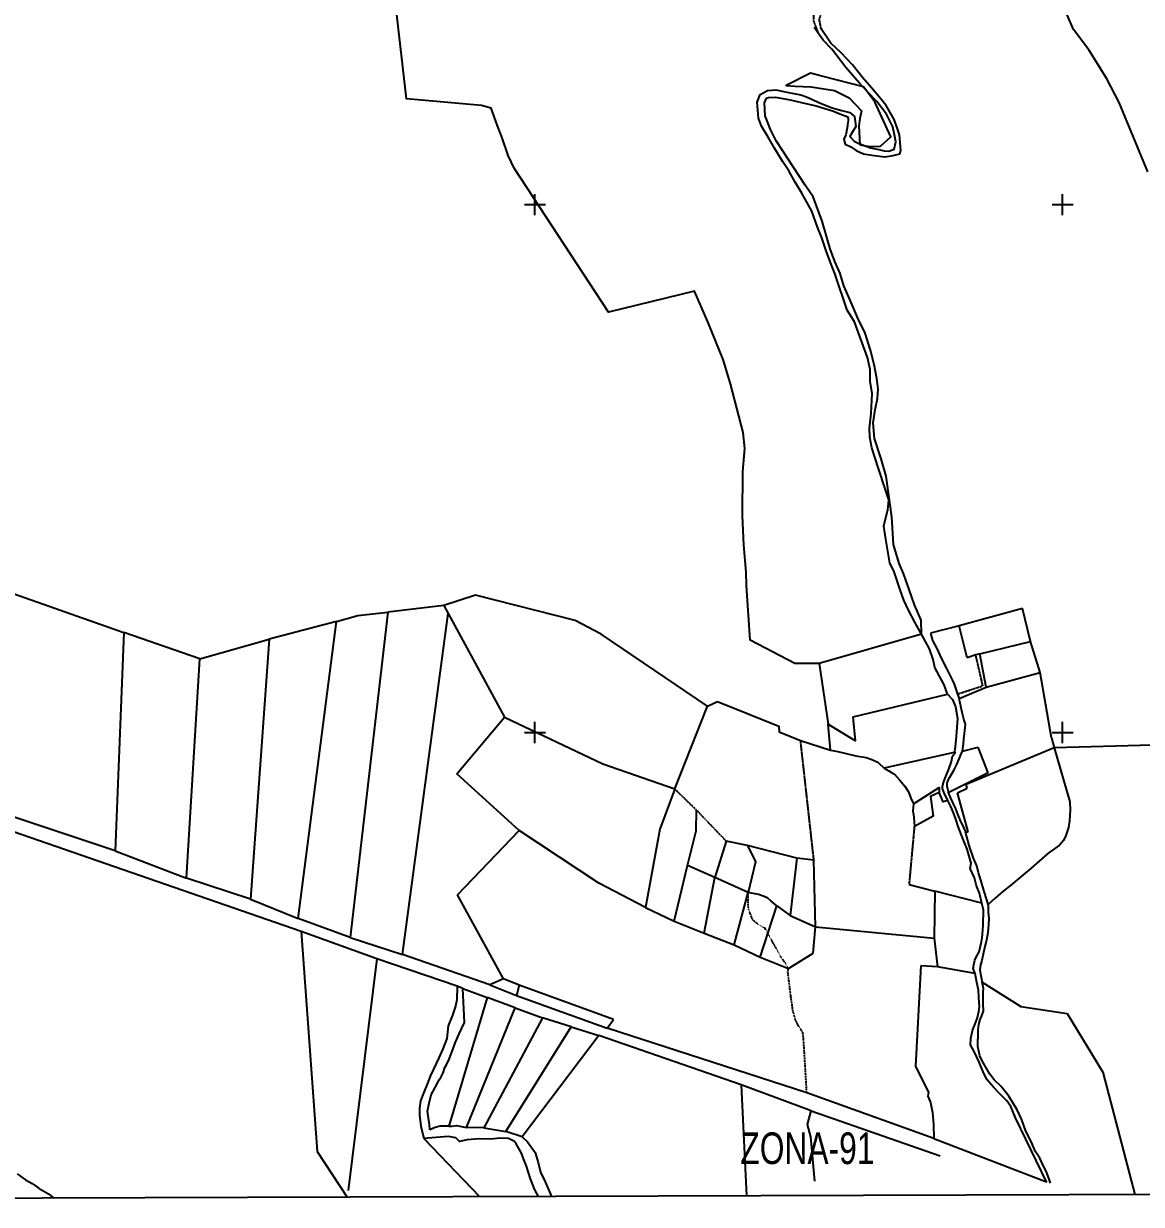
# Model space of a CAD drawing. Header units: millimetres. Extents: x 585668 to 596421, y 1344570 to 1349375.
# Drawn here: x 592514 to 594633, y 1344710 to 1346947 of the extents above; entities that cross this region are included whole.
import ezdxf
from ezdxf.enums import TextEntityAlignment as Align

# ---------------------------------------------------------------- set-up
doc = ezdxf.new("R2010")
doc.units = ezdxf.units.MM
doc.linetypes.add('DIVIDE', pattern=[1.25, 0.5, -0.25, 0, -0.25, 0, -0.25])
doc.linetypes.add('HIDDEN', pattern=[0.375, 0.25, -0.125])
for name, color, linetype in [('2', 7, 'Continuous'), ('3', 7, 'Continuous'), ('42', 7, 'Continuous'), ('43', 7, 'Continuous'), ('44', 7, 'Continuous'), ('CVL_CUADCON_TIT', 1, 'Continuous')]:
    doc.layers.add(name, color=color, linetype=linetype)
doc.styles.get("Standard").update_dxf_attribs({"font": 'TCCM____.TTF'})

# ---------------------------------------------------------------- blocks, each defined once
blk = doc.blocks.new('COORD')
at = {"layer": '42', "color": 2, "linetype": 'Continuous'}
for p, q in [((-2, 0), (2, 0)), ((0, -2), (0, 2))]:
    blk.add_line(p, q, dxfattribs=at)
blk = doc.blocks.new('COORD$')
at = {"layer": '42', "color": 2, "linetype": 'Continuous'}
blk.add_blockref('COORD', (0, 0), dxfattribs=at)

msp = doc.modelspace()

# ---------------------------------------------------------------- linework, layer by layer
at = {"layer": '2', "color": 1, "linetype": 'Continuous'}
for p, q in [((592416.058, 1345894.745), (592704.235, 1345793.346)), ((593370.729, 1345863.914), (593310.712, 1345844.687)), ((593310.712, 1345844.687), (593204.635, 1345832.051)), ((593310.712, 1345844.687), (593319.001, 1345829.538)), ((593204.635, 1345832.051), (593133.329, 1345215.169)), ((593232.756, 1345183.271), (593319.001, 1345829.538)), ((593319.001, 1345829.538), (593425.993, 1345632.847)), ((594407.664, 1345838.843), (594288.076, 1345806.238)), ((594423.058, 1345776.013), (594407.664, 1345838.843)), ((593107.758, 1345814.438), (592980.048, 1345780.979)), ((593034.616, 1345251.648), (593107.758, 1345814.438)), ((594288.076, 1345806.238), (594233.597, 1345791.901)), ((594302.686, 1345745.431), (594288.076, 1345806.238)), ((592704.235, 1345793.346), (592687.72, 1345379.818)), ((592848.821, 1345743.668), (592704.235, 1345793.346)), ((592848.821, 1345743.668), (592980.048, 1345780.979)), ((592980.048, 1345780.979), (592944.29, 1345287.969)), ((594216.335, 1345790.435), (594022.29, 1345734.374)), ((594327.001, 1345752.821), (594423.058, 1345776.013)), ((594441.457, 1345717.282), (594423.058, 1345776.013)), ((594339.097, 1345689.445), (594327.001, 1345752.821)), ((592823.181, 1345328.005), (592848.821, 1345743.668)), ((594022.29, 1345734.374), (594039.495, 1345619.738)), ((594339.097, 1345689.445), (594441.457, 1345717.282)), ((594462.568, 1345593.545), (594441.457, 1345717.282)), ((594287.736, 1345668.538), (594339.097, 1345689.445)), ((593810.713, 1345653.98), (593829.426, 1345662.576)), ((594086.868, 1345633.232), (594265.548, 1345676.416)), ((594284.348, 1345676.63), (594287.736, 1345668.538)), ((593748.577, 1345497.033), (593810.713, 1345653.98)), ((593335.642, 1345525.628), (593425.993, 1345632.847)), ((594039.495, 1345619.738), (594091.408, 1345587.809)), ((594043.82, 1345570.502), (594039.495, 1345619.738)), ((594091.408, 1345587.809), (594086.868, 1345633.232)), ((593987.226, 1345588.405), (594043.82, 1345570.502)), ((594294.119, 1345568.261), (594323.841, 1345575.769)), ((594342.566, 1345527.654), (594323.841, 1345575.769)), ((594280.921, 1345566.841), (594145.56, 1345536.089)), ((594342.566, 1345527.654), (594266.739, 1345489.448)), ((593453.9, 1345417.982), (593335.642, 1345525.628)), ((594302.981, 1345498.243), (594301.383, 1345505.339)), ((594284.523, 1345489.65), (594302.981, 1345498.243)), ((594304.606, 1345415.695), (594284.523, 1345489.65)), ((593040.722, 1345226.566), (592346.842, 1345466.9)), ((592687.72, 1345379.818), (592395.012, 1345477.101)), ((593789.043, 1345417.721), (593790.161, 1345456.603)), ((593337.019, 1345296.49), (593453.9, 1345417.982)), ((593772.962, 1345351.739), (593789.043, 1345417.721)), ((594300.035, 1345415.389), (594304.606, 1345415.695)), ((593846.421, 1345397.794), (593824.526, 1345328.951)), ((593886.398, 1345389.609), (593846.421, 1345397.794)), ((592687.72, 1345379.818), (592823.181, 1345328.005)), ((593979.899, 1345365.519), (593886.398, 1345389.609)), ((593747.385, 1345246.272), (593772.962, 1345351.739)), ((593824.526, 1345328.951), (593772.962, 1345351.739)), ((593979.899, 1345365.519), (593967.567, 1345256.9)), ((594012.458, 1345362.078), (593979.899, 1345365.519)), ((594015.809, 1345235.853), (594012.458, 1345362.078)), ((592944.29, 1345287.969), (592823.181, 1345328.005)), ((593804.538, 1345223.548), (593824.526, 1345328.951)), ((593887.583, 1345300.451), (593824.526, 1345328.951)), ((594192.832, 1345316.109), (594241.497, 1345303.197)), ((594241.497, 1345303.197), (594240.647, 1345214.27)), ((594330.663, 1345280.582), (594241.497, 1345303.197)), ((592944.29, 1345287.969), (593034.616, 1345251.648)), ((593423.799, 1345137.423), (593337.019, 1345296.49)), ((593861.431, 1345201.329), (593887.583, 1345300.451)), ((593693.244, 1345272.587), (593747.385, 1345246.272)), ((593910.459, 1345178.004), (593941.962, 1345275.663)), ((593941.962, 1345275.663), (593967.567, 1345256.9)), ((593133.329, 1345215.169), (593034.616, 1345251.648)), ((593747.385, 1345246.272), (593804.538, 1345223.548)), ((593967.567, 1345256.9), (594015.809, 1345235.853)), ((594011.248, 1345186.007), (594015.809, 1345235.853)), ((594015.809, 1345235.853), (594240.647, 1345214.27)), ((593183.805, 1345174.839), (593040.722, 1345226.566)), ((593133.329, 1345215.169), (593232.756, 1345183.271)), ((593804.538, 1345223.548), (593861.431, 1345201.329)), ((594240.647, 1345214.27), (594247.061, 1345159.721)), ((593861.431, 1345201.329), (593910.459, 1345178.004)), ((593183.805, 1345174.839), (593129.695, 1344735.988)), ((593336.031, 1345123.47), (593183.805, 1345174.839)), ((593398.257, 1345125.955), (593232.756, 1345183.271)), ((593910.459, 1345178.004), (593964.042, 1345156.51)), ((593964.042, 1345156.51), (594011.248, 1345186.007)), ((594215.023, 1345161.898), (594205.078, 1344970.739)), ((594247.061, 1345159.721), (594215.023, 1345161.898)), ((594318.083, 1345147.063), (594247.061, 1345159.721)), ((593347.003, 1345119.022), (593336.031, 1345123.47)), ((593423.799, 1345137.423), (593398.257, 1345125.955)), ((593398.257, 1345125.955), (593449.031, 1345105.699)), ((593453.657, 1345125.059), (593423.799, 1345137.423)), ((593453.657, 1345125.059), (593449.031, 1345105.699)), ((593632.448, 1345060.273), (593453.657, 1345125.059)), ((593393.425, 1345102.019), (593320.255, 1344858.062)), ((593347.003, 1345119.022), (593393.425, 1345102.019)), ((593446.229, 1345082.04), (593393.425, 1345102.019)), ((593449.031, 1345105.699), (593620.423, 1345043.877)), ((593354.077, 1344855.398), (593446.229, 1345082.04)), ((593446.229, 1345082.04), (593498.005, 1345063.32)), ((593498.005, 1345063.32), (593386.861, 1344854.753)), ((593552.556, 1345046.409), (593498.005, 1345063.32)), ((593620.423, 1345043.877), (593632.448, 1345060.273)), ((593428.351, 1344847.603), (593552.556, 1345046.409)), ((593552.556, 1345046.409), (593605.069, 1345029.984)), ((593999.024, 1344921.148), (593620.423, 1345043.877)), ((593605.069, 1345029.984), (593459.45, 1344838.048)), ((593874.615, 1344936.503), (593605.069, 1345029.984)), ((594205.078, 1344970.739), (594229.72, 1344922.495)), ((593874.615, 1344936.503), (593884.679, 1344726.078)), ((594007.001, 1344887.195), (593874.615, 1344936.503)), ((594239.784, 1344834.708), (593999.024, 1344921.148)), ((594007.001, 1344887.195), (594251.559, 1344802.069)), ((593386.861, 1344854.753), (593354.077, 1344855.398)), ((593273.24, 1344834.664), (593378.569, 1344724.442)), ((593386.861, 1344854.753), (593428.351, 1344847.603)), ((593459.45, 1344838.048), (593428.351, 1344847.603))]:
    msp.add_line(p, q, dxfattribs=at)
at = {"layer": '2', "color": 1, "linetype": 'DIVIDE'}
for q in [(593748.577, 1345497.033), (593846.421, 1345397.794)]:
    msp.add_line((593790.161, 1345456.603), q, dxfattribs=at)
at = {"layer": '2', "color": 1, "linetype": 'Continuous'}
for points in [[(594022.29, 1345734.374), (593976.041, 1345734.865), (593891.733, 1345778.876), (593884.807, 1345882.45), (593883.782, 1345907.589), (593879.681, 1345959.623), (593877.33, 1346014.471), (593877.468, 1346098.564), (593881.844, 1346141.802), (593878.22, 1346172.501), (593854.648, 1346264.2), (593840.192, 1346310.273), (593811.238, 1346382.095), (593785.987, 1346439.986), (593623.024, 1346400.283), (593444.346, 1346673.138), (593432.916, 1346697.143), (593421.384, 1346730.801), (593413.018, 1346753.317), (593400.979, 1346786.969), (593382.377, 1346792.093), (593240.213, 1346804.453), (593217.3, 1347003.368)], [(594645.486, 1346666.19), (594591.011, 1346797.424), (594567.676, 1346842.127), (594533.816, 1346897.125), (594504.699, 1346935.919), (594492.215, 1346963.469)], [(594216.335, 1345790.435), (594203.652, 1345812.647), (594191.981, 1345835.379), (594182.89, 1345854.33), (594176.078, 1345874.069), (594164.011, 1345910.261), (594156.49, 1345924.911), (594148.65, 1345970.043), (594145.09, 1345994.645), (594147.029, 1346003.559), (594152.639, 1346025.979), (594154.478, 1346044.546), (594147.928, 1346063.525), (594135.054, 1346104.027), (594122.448, 1346143.262), (594118.174, 1346163.283), (594117.742, 1346180.3), (594120.753, 1346208.28), (594122.895, 1346246.412), (594118.846, 1346269.23), (594119.377, 1346291.339), (594114.057, 1346314.143), (594089.716, 1346382.206), (594075.515, 1346403.893), (594052.177, 1346473.239), (594045.912, 1346489.173), (594035.969, 1346516.751), (594027.327, 1346541.296), (594018.985, 1346561.526), (594008.764, 1346591.388), (593989.603, 1346625.721), (593976.937, 1346646.409), (593964.771, 1346667.866), (593953.663, 1346685.269), (593937.898, 1346710.749), (593925.988, 1346731.955), (593913.319, 1346752.897), (593907.576, 1346767.567), (593904.968, 1346798.277), (593910.409, 1346812.566), (593924.303, 1346820.345), (593940.554, 1346821.292), (593964.234, 1346816.479), (593987.401, 1346812.169), (593998.366, 1346808.483), (594026.447, 1346795.845), (594046.859, 1346787.693), (594065.461, 1346782.569), (594080.493, 1346778.675), (594089.216, 1346770.644), (594091.699, 1346751.873), (594085.212, 1346740.367), (594080.462, 1346732.945), (594088.682, 1346724.401), (594096.092, 1346720.42), (594119.564, 1346711.287), (594135.858, 1346708.169), (594145.539, 1346705.738), (594154.687, 1346705.588), (594164.812, 1346709.26), (594167.715, 1346723.265), (594165.55, 1346735.943), (594161.831, 1346751.398), (594150.147, 1346775.4), (594131.857, 1346799.328), (594114.903, 1346816.919), (594098.201, 1346834.767), (594072.996, 1346863.951), (594046.464, 1346898.455), (594030.022, 1346915.797), (594013.002, 1346939.739)], [(594216.335, 1345790.435), (594216.059, 1345816.853), (594203.305, 1345845.924), (594193.348, 1345874.773), (594182.613, 1345905.137), (594174.03, 1345924.093), (594163.235, 1345960.3), (594160.404, 1346012.348), (594149.433, 1346089.709), (594139.688, 1346122.625), (594127.344, 1346161.101), (594125.001, 1346190.798), (594128.554, 1346215.482), (594133.164, 1346236.366), (594134.246, 1346254.416), (594132.001, 1346274.715), (594126.9, 1346300.824), (594120.008, 1346328.183), (594109.509, 1346360.328), (594095.744, 1346388.88), (594081.41, 1346423.268), (594069.186, 1346450.313), (594062.085, 1346473.351), (594052.443, 1346496.36), (594043.553, 1346520.394), (594036.188, 1346544.445), (594028.269, 1346572.809), (594011.018, 1346618.851), (593996.052, 1346640.783), (593941.054, 1346724.758), (593929.904, 1346746.226), (593920.234, 1346772.029), (593918.96, 1346796.658), (593922.678, 1346805.592), (593926.476, 1346806.905), (593939.425, 1346807.814), (593967.178, 1346802.286), (593988.826, 1346797.45), (594016.584, 1346791.414), (594049.725, 1346780.866), (594065.033, 1346774.943), (594075.743, 1346771.253), (594077.556, 1346767.971), (594077.355, 1346762.888), (594076.418, 1346755.256), (594075.714, 1346749.659), (594073.058, 1346736.418), (594069.078, 1346728.243), (594071.722, 1346718.365), (594082.191, 1346713.403), (594092.428, 1346706.406), (594106.213, 1346700.211), (594122.502, 1346697.601), (594146.923, 1346694.83), (594162.91, 1346696.789), (594175.324, 1346700.233), (594177.547, 1346706.355), (594174.693, 1346736.301), (594170.491, 1346749.464), (594164.483, 1346765.147), (594149.469, 1346791.652), (594135.823, 1346808.772), (594121.932, 1346825.128), (594104.446, 1346845), (594085.397, 1346868.664), (594064.071, 1346891.287), (594044.313, 1346909.862), (594024.951, 1346939.113)], [(593810.713, 1345653.98), (593609.322, 1345790.406), (593559.759, 1345816.265), (593370.729, 1345863.914)], [(593107.758, 1345814.438), (593148.293, 1345825.822), (593204.635, 1345832.051)], [(594265.548, 1345676.416), (594259.519, 1345694.131), (594250.706, 1345710.799), (594241.898, 1345726.958), (594238.69, 1345742.165), (594231.362, 1345762.66), (594216.335, 1345790.435)], [(594233.597, 1345791.901), (594237.046, 1345777.967), (594245.586, 1345763.075), (594254.428, 1345743.614), (594263.511, 1345725.425), (594269.728, 1345714.063), (594274.41, 1345703.7), (594278.052, 1345695.612), (594284.348, 1345676.63)], [(594327.001, 1345752.821), (594319.141, 1345751.207), (594302.686, 1345745.431)], [(593829.426, 1345662.576), (593946.283, 1345616.14), (593946.397, 1345605.217), (593987.226, 1345588.405)], [(594265.548, 1345676.416), (594275.308, 1345666.365), (594281.041, 1345652.711), (594284.834, 1345630.144), (594281.876, 1345597.084), (594280.307, 1345576.996), (594278.167, 1345562.872)], [(594294.119, 1345568.261), (594296.26, 1345582.258), (594296.664, 1345592.17), (594298.794, 1345607.184), (594299.683, 1345619.388), (594296.531, 1345629.26), (594293.606, 1345641.676), (594287.736, 1345668.538)], [(593425.993, 1345632.847), (593612.399, 1345544.52), (593748.577, 1345497.033)], [(595109.543, 1345635.438), (594654.294, 1345579.715), (594467.846, 1345574.805)], [(594462.568, 1345593.545), (594467.846, 1345574.805), (594301.383, 1345505.339)], [(594467.846, 1345574.805), (594497.37, 1345472.758), (594498.047, 1345456.506), (594496.733, 1345436.421), (594495.338, 1345423.957), (594490.165, 1345408.401), (594485.431, 1345399.456), (594477.902, 1345390.478), (594455.71, 1345374.475), (594424.491, 1345346.938), (594385.954, 1345314.49), (594371.079, 1345303.397), (594355.971, 1345290.269), (594342.887, 1345277.926)], [(594043.82, 1345570.502), (594057.823, 1345567.866), (594070.811, 1345564.965), (594091.702, 1345559.613), (594111.551, 1345556.789), (594122.52, 1345552.595), (594133.754, 1345547.387), (594146.582, 1345535.592)], [(594266.128, 1345474.961), (594262.486, 1345483.049), (594259.895, 1345487.847), (594256.492, 1345497.462), (594255.944, 1345501.266), (594258.889, 1345511.208), (594264.097, 1345523.461), (594268.299, 1345534.687), (594273.234, 1345548.716), (594275.414, 1345558.903), (594280.921, 1345566.841)], [(594266.739, 1345489.448), (594267.734, 1345491.492), (594266.154, 1345496.809), (594264.83, 1345501.875), (594265.275, 1345507.978), (594267.746, 1345514.611), (594270.236, 1345519.466), (594274.478, 1345526.882), (594278.48, 1345533.024), (594281.716, 1345539.412), (594283.198, 1345543.494), (594285.675, 1345549.619), (594288.408, 1345555.494), (594290.39, 1345560.343), (594294.119, 1345568.261)], [(594145.56, 1345536.089), (594154.503, 1345531.363), (594159.618, 1345528.119), (594165.496, 1345524.883), (594175.008, 1345514.321), (594184.792, 1345501.983), (594191.511, 1345491.135), (594196.207, 1345479.502), (594201.145, 1345468.888)], [(593748.577, 1345497.033), (593720.659, 1345421.009), (593705.521, 1345337.763), (593693.244, 1345272.587)], [(594201.145, 1345468.888), (594250.119, 1345499.422), (594249.963, 1345490.02)], [(594266.128, 1345474.961), (594257.77, 1345472.325), (594249.963, 1345490.02), (594233.27, 1345482.717), (594238.489, 1345445.177), (594202.864, 1345425.973)], [(594266.739, 1345489.448), (594268.544, 1345486.928), (594271.164, 1345479.337), (594275.057, 1345471.505), (594280.776, 1345459.122), (594284.439, 1345449.001), (594289.121, 1345438.638), (594295.883, 1345423.726), (594300.035, 1345415.389)], [(594201.145, 1345468.888), (594200.269, 1345455.414), (594201.662, 1345443.743), (594202.864, 1345425.973)], [(594330.663, 1345280.582), (594326.654, 1345299.59), (594320.667, 1345313.241), (594316.697, 1345328.439), (594308.89, 1345346.134), (594310.813, 1345356.572), (594303.172, 1345382.653), (594297.434, 1345396.814), (594292.223, 1345409.204), (594285.699, 1345425.643), (594281.74, 1345439.825), (594277.296, 1345451.715), (594271.839, 1345463.339), (594266.128, 1345474.961)], [(593693.244, 1345272.587), (593604.598, 1345318.326), (593453.9, 1345417.982)], [(594342.887, 1345277.926), (594340.257, 1345286.534), (594335.008, 1345302.48), (594329.72, 1345322.236), (594324.475, 1345337.927), (594321.285, 1345351.356), (594315.293, 1345365.515), (594306.909, 1345389.808), (594300.035, 1345415.389)], [(593886.398, 1345389.609), (593901.457, 1345358.786), (593887.583, 1345300.451)], [(593941.962, 1345275.663), (593930.683, 1345285.189), (593925.046, 1345289.698), (593918.404, 1345293.179), (593907.696, 1345296.615), (593887.583, 1345300.451)], [(594318.083, 1345147.063), (594314.172, 1345156.672), (594315.37, 1345163.545), (594317.313, 1345172.205), (594320.046, 1345178.079), (594325.532, 1345188.049), (594327.731, 1345196.458), (594329.903, 1345207.407), (594331.343, 1345215.553), (594332.052, 1345220.642), (594332.967, 1345230.306), (594333.136, 1345238.438), (594333.53, 1345249.366), (594333.967, 1345256.231), (594333.847, 1345267.662), (594330.663, 1345280.582)], [(594342.887, 1345277.926), (594342.777, 1345264.206), (594343.931, 1345251.009), (594343.283, 1345240.077), (594341.923, 1345224.311), (594339.782, 1345210.313), (594337.337, 1345201.14), (594333.675, 1345186.872), (594330.78, 1345172.104), (594328.325, 1345163.946), (594326.901, 1345154.276), (594328.791, 1345143.627), (594331.718, 1345130.958)], [(593040.722, 1345226.566), (593070.739, 1344809.756), (593128.081, 1344723.632)], [(594239.784, 1344834.708), (594453.565, 1344752.789), (594394.877, 1344873.813), (594385.505, 1344895.301), (594378.28, 1344905.89), (594364.159, 1344919.956), (594352.853, 1344932.022), (594341.023, 1344945.607), (594334.293, 1344957.471), (594325.427, 1344979.218), (594316.592, 1344997.918), (594309.328, 1345012.316), (594309.711, 1345024.261), (594313.363, 1345039.546), (594319.301, 1345054.856), (594322.254, 1345064.035), (594325.188, 1345074.993), (594326.355, 1345084.914), (594325.775, 1345091.767), (594325.402, 1345103.195), (594324.507, 1345115.887), (594321.31, 1345130.078), (594318.083, 1345147.063)], [(593336.031, 1345123.47), (593335.542, 1345097.297), (593332.872, 1345085.327), (593327.715, 1345068.247), (593319.289, 1345047.827), (593316.742, 1345024.172), (593309.07, 1345004.523), (593301.626, 1344987.417), (593291.433, 1344965.961), (593285.714, 1344953.956), (593279.279, 1344937.623), (593273.581, 1344923.586), (593270.125, 1344913.893), (593266.648, 1344906.232), (593264.762, 1344892.238), (593264.902, 1344878.774), (593267.15, 1344858.222), (593273.24, 1344834.664)], [(594460.964, 1344749.824), (594457.815, 1344759.443), (594452.847, 1344772.851), (594447.149, 1344783.202), (594440.906, 1344797.104), (594432.127, 1344810.469), (594424.83, 1344827.916), (594414.451, 1344848.63), (594406.603, 1344870.136), (594397.766, 1344889.089), (594382.255, 1344914.572), (594367.326, 1344932.949), (594354.236, 1344945.503), (594346.247, 1344956.336), (594331.497, 1344981.828), (594327.08, 1344991.178), (594323.338, 1345008.919), (594323.009, 1345016.028), (594323.62, 1345030.516), (594323.768, 1345040.68), (594325.186, 1345050.858), (594327.886, 1345060.035), (594330.111, 1345065.903), (594333.821, 1345075.599), (594333.41, 1345090.583), (594333.288, 1345102.268), (594333.442, 1345111.924), (594333.878, 1345118.788), (594331.718, 1345130.958)], [(594331.718, 1345130.958), (594404.613, 1345085.04), (594492.67, 1345071.304)], [(593284.754, 1344851.308), (593284.14, 1344861.463), (593281.988, 1344872.871), (593280.32, 1344886.571), (593282.961, 1344901.336), (593286.861, 1344917.131), (593295.343, 1344932.216), (593302.064, 1344945.503), (593306.065, 1344951.646), (593310.053, 1344959.059), (593310.053, 1344959.059), (593312.998, 1344969), (593316.248, 1344974.118), (593321.215, 1344985.099), (593326.415, 1344998.114), (593333.075, 1345017.244), (593340.027, 1345032.82), (593350.472, 1345054.532), (593347.003, 1345119.022)], [(594492.67, 1345071.304), (594560.146, 1344960.288), (594620.969, 1344728.458)], [(594229.72, 1344922.495), (594228.527, 1344915.114), (594233.484, 1344902.722), (594237.494, 1344883.714), (594238.998, 1344861.374), (594239.784, 1344834.708)], [(594013.986, 1344753.644), (594006.756, 1344837.653), (594000.158, 1344861.205), (594007.001, 1344887.195)], [(593320.255, 1344858.062), (593312.377, 1344858.227), (593304.247, 1344858.135), (593294.876, 1344855.234), (593284.754, 1344851.308)], [(593320.255, 1344858.062), (593326.861, 1344858.137), (593334.726, 1344859.243), (593354.077, 1344855.398)], [(593490.622, 1344724.804), (593482.593, 1344738.722), (593475.024, 1344757.944), (593470.81, 1344772.123), (593467.655, 1344782.249), (593461.92, 1344796.157), (593458.249, 1344807.04), (593448.412, 1344824.458), (593445.059, 1344829.247), (593433.822, 1344834.708), (593417.303, 1344835.029), (593399.786, 1344833.56), (593377.932, 1344833.82), (593355.08, 1344832.29), (593340.888, 1344828.827), (593333.702, 1344835.604), (593319.189, 1344838.488), (593273.24, 1344834.664)], [(593459.45, 1344838.048), (593469.565, 1344828.403), (593484.01, 1344808.228), (593489.807, 1344789.231), (593494.329, 1344770.728), (593502.908, 1344752.777), (593514.874, 1344724.882)], [(592502.278, 1344767.738), (592518.149, 1344756.486), (592530.929, 1344749.263), (592544.238, 1344740.015), (592561.368, 1344729.793), (592571.641, 1344721.833)]]:
    msp.add_lwpolyline(points, dxfattribs=at)
at = {"layer": '2', "color": 1, "linetype": 'DIVIDE'}
for points in [[(593963.087, 1345150.656), (593964.042, 1345156.51), (593957.312, 1345168.374), (593948.801, 1345180.472), (593941.03, 1345194.61), (593932.482, 1345210.265), (593923.947, 1345224.649), (593919.792, 1345233.239), (593907.015, 1345240.208), (593896.254, 1345248.723), (593889.452, 1345267.446), (593887.584, 1345276.062), (593887.583, 1345300.451)], [(593999.024, 1344921.148), (593992.879, 1345022.952), (593991.476, 1345035.639), (593982.44, 1345049.255), (593977.767, 1345058.856), (593972.754, 1345076.583), (593968.648, 1345104.736), (593965.583, 1345130.614), (593963.087, 1345150.656)]]:
    msp.add_lwpolyline(points, dxfattribs=at)
at = {"layer": '3', "color": 30, "linetype": 'HIDDEN'}
for p, q in [((594012.458, 1345362.078), (593987.226, 1345588.405)), ((594202.864, 1345425.973), (594192.832, 1345316.109))]:
    msp.add_line(p, q, dxfattribs=at)
at = {"layer": '3', "color": 1, "linetype": 'HIDDEN'}
for points in [[(594024.951, 1346939.113), (594026.234, 1346937.857), (594022.754, 1346954.839), (594027.435, 1346968.865), (594036.453, 1346981.162), (594047.002, 1346992.968), (594056.036, 1347003.74), (594069.355, 1347017.864), (594083.918, 1347034.543), (594095.694, 1347050.427), (594106.473, 1347064.523), (594113.157, 1347081.366), (594118.36, 1347094.127), (594120.26, 1347106.851), (594120.368, 1347120.825), (594115.355, 1347138.552), (594107.486, 1347162.089), (594100.462, 1347177.761), (594093.647, 1347197.754), (594098.624, 1347232.107), (594103.57, 1347245.12), (594112.086, 1347256.903), (594115.775, 1347268.631), (594115.52, 1347293.017)], [(594021.512, 1346927.768), (594012.11, 1346952.178), (594012.395, 1346973.521), (594016.327, 1346986.268), (594026.087, 1347000.606), (594038.63, 1347015.991), (594049.213, 1347024.495)]]:
    msp.add_lwpolyline(points, dxfattribs=at)
at = {"layer": '3', "color": 30, "linetype": 'HIDDEN'}
msp.add_lwpolyline([(594284.348, 1345676.63), (594332.714, 1345692.421), (594319.141, 1345751.207)], dxfattribs=at)
at = {"layer": '43', "color": 1, "linetype": 'Continuous'}
msp.add_lwpolyline([(588836.363, 1349319.229), (595647.803, 1349341.324), (595663.243, 1344731.827), (588850.773, 1344709.805), (588836.363, 1349319.229)], dxfattribs=at)
at = {"layer": 'CVL_CUADCON_TIT', "color": 1, "ltscale": 0.5, "flags": 128}
msp.add_lwpolyline([(594099.797, 1346717.129), (594119.324, 1346714.325), (594138.4, 1346714.704), (594158.519, 1346732.345), (594127.693, 1346798.595), (594106.624, 1346826.956), (594027.486, 1346847.443), (594027.486, 1346847.443), (594006.091, 1346853.228), (593959.789, 1346829.982), (593976.988, 1346828.472), (594007.541, 1346826.981), (594051.501, 1346820.07), (594079.44, 1346806.271), (594102.722, 1346781.521), (594099.55, 1346767.311), (594097.834, 1346753.326), (594099.797, 1346717.129)], close=True, dxfattribs=at)

# ---------------------------------------------------------------- block references
at = {"layer": '42', "color": 1, "linetype": 'Continuous', "xscale": 10, "yscale": 10}
for p in [(593483.803, 1346603.948), (594483.803, 1346603.948)]:
    msp.add_blockref('COORD$', p, dxfattribs=at)
at = {"layer": '42', "color": 2, "linetype": 'Continuous', "xscale": 10, "yscale": 10}
for p in [(593483.803, 1345603.948), (594483.803, 1345603.948)]:
    msp.add_blockref('COORD$', p, dxfattribs=at)

# ---------------------------------------------------------------- texts
at = {"layer": '44', "color": 7, "linetype": 'Continuous', "width": 0.75}
msp.add_text('ZONA-91', height=60, dxfattribs=at).set_placement((594000.168, 1344816.21), align=Align.MIDDLE)

doc.saveas('drawing.dxf')
